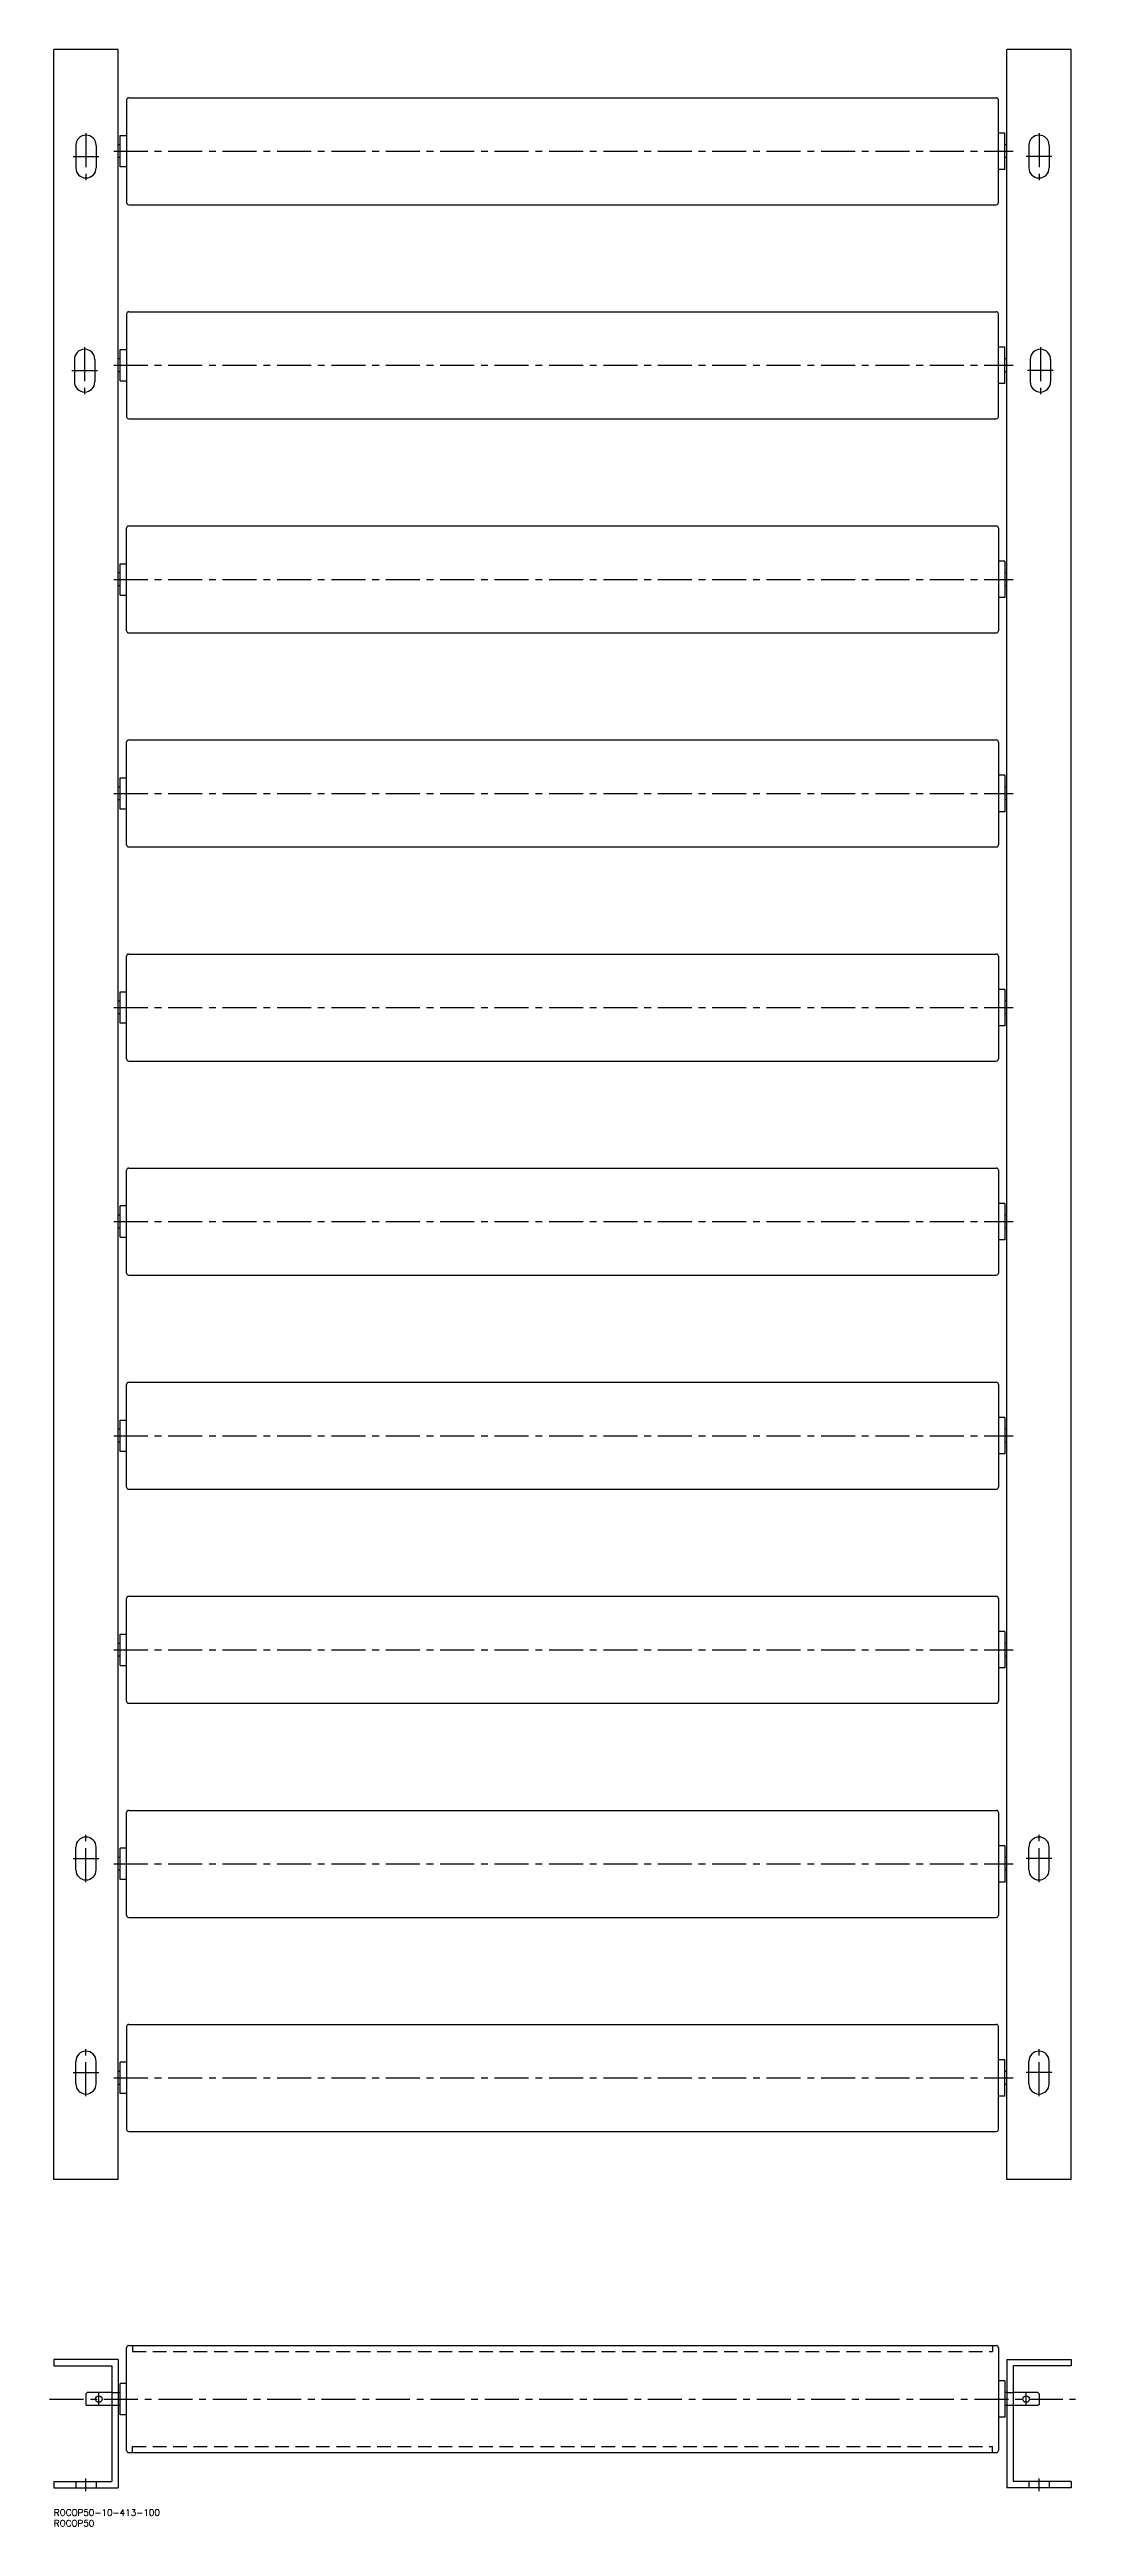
# Model space of a CAD drawing. Extents: x -2 to 477, y -8 to 1149.
import ezdxf

# ---------------------------------------------------------------- set-up
doc = ezdxf.new("R2010")
doc.units = 0
doc.header["$LTSCALE"] = 0.5
doc.linetypes.add('CENTER', pattern=[50.8, 31.75, -6.35, 6.35, -6.35])
doc.linetypes.add('DASHED', pattern=[19.05, 12.7, -6.35])
for name, color, linetype in [('MSM_CENTER', 1, 'CENTER'), ('MSM_CONTINUOUS', 7, 'CONTINUOUS'), ('MSM_DASHED', 4, 'DASHED'), ('MSM_PART_NUMBER', 7, 'CONTINUOUS')]:
    doc.layers.add(name, color=color, linetype=linetype)
doc.styles.get("Standard").update_dxf_attribs({"font": 'txt.shx', "height": 3, "bigfont": 'bigfont.shx'})

# ---------------------------------------------------------------- blocks, each defined once
blk = doc.blocks.new('*U6')
at = {"layer": 'MSM_PART_NUMBER'}
blk.add_text('ROCOP50-10-413-100', height=3, dxfattribs=at).set_placement((0, -3))
blk = doc.blocks.new('*U7')
at = {"layer": 'MSM_PART_NUMBER'}
blk.add_text('ROCOP50', height=3, dxfattribs=at).set_placement((0, -8))

msp = doc.modelspace()

# ---------------------------------------------------------------- linework, layer by layer
at = {"layer": 'MSM_CENTER'}
for p, q in [((15, 1110), (15, 1088)), ((28, 1101.5), (447.875, 1101.5)), ((460, 1110), (460, 1088)), ((9.05, 1099), (20.95, 1099)), ((465.95, 1099), (454.05, 1099)), ((14.375, 1010), (14.375, 988)), ((460.625, 1010), (460.625, 988)), ((8.425, 999), (20.325, 999)), ((28, 1001.5), (447.875, 1001.5)), ((466.575, 999), (454.675, 999)), ((28, 901.5), (447.875, 901.5)), ((28, 801.5), (447.875, 801.5)), ((28, 701.5), (447.875, 701.5)), ((28, 601.5), (447.875, 601.5)), ((28, 501.5), (447.875, 501.5)), ((28, 401.5), (447.875, 401.5)), ((15, 293), (15, 315)), ((460, 293), (460, 315)), ((9.05, 304), (20.95, 304)), ((28, 301.5), (447.875, 301.5)), ((465.95, 304), (454.05, 304)), ((15, 193), (15, 215)), ((460, 193), (460, 215)), ((9.05, 204), (20.95, 204)), ((28, 201.5), (447.875, 201.5)), ((465.95, 204), (454.05, 204)), ((-2, 51.5), (477, 51.5)), ((21, 48.55), (21, 54.45)), ((454, 48.55), (454, 54.45)), ((15, 8.55), (15, 14.45)), ((460, 8.55), (460, 14.45))]:
    msp.add_line(p, q, dxfattribs=at)
at = {"layer": 'MSM_CONTINUOUS'}
for p, q in [((0, 154), (0, 1149)), ((30, 1149), (0, 1149)), ((30, 154), (30, 1149)), ((445, 154), (445, 1149)), ((475, 1149), (445, 1149)), ((475, 154), (475, 1149)), ((34, 1125.5), (34, 1077.5)), ((35, 1126.5), (440, 1126.5)), ((441, 1077.5), (441, 1125.5)), ((10.25, 1104.25), (10.25, 1093.75)), ((19.75, 1104.25), (19.75, 1093.75)), ((31, 1104.5), (30, 1104.5)), ((31, 1094.18), (31, 1108.82)), ((31, 1108.82), (34, 1108.82)), ((444, 1110), (441, 1110)), ((444, 1093), (444, 1110)), ((445, 1104.5), (444, 1104.5)), ((455.25, 1104.25), (455.25, 1093.75)), ((464.75, 1104.25), (464.75, 1093.75)), ((31, 1098.5), (30, 1098.5)), ((34, 1094.18), (31, 1094.18)), ((444, 1093), (441, 1093)), ((445, 1098.5), (444, 1098.5)), ((35, 1076.5), (440, 1076.5)), ((34, 1025.5), (34, 977.5)), ((35, 1026.5), (440, 1026.5)), ((441, 977.5), (441, 1025.5)), ((31, 994.18), (31, 1008.82)), ((31, 1008.82), (34, 1008.82)), ((444, 1010), (441, 1010)), ((444, 993), (444, 1010)), ((9.625, 1004.25), (9.625, 993.75)), ((19.125, 1004.25), (19.125, 993.75)), ((31, 1004.5), (30, 1004.5)), ((31, 998.5), (30, 998.5)), ((445, 1004.5), (444, 1004.5)), ((445, 998.5), (444, 998.5)), ((455.875, 1004.25), (455.875, 993.75)), ((465.375, 1004.25), (465.375, 993.75)), ((31, 994.18), (34, 994.18)), ((444, 993), (441, 993)), ((35, 976.5), (440, 976.5)), ((35, 926.5), (440, 926.5)), ((34, 877.5), (34, 925.5)), ((441, 925.5), (441, 877.5)), ((31, 904.5), (30, 904.5)), ((31, 908.82), (34, 908.82)), ((31, 894.18), (31, 908.82)), ((444, 910), (441, 910)), ((444, 910), (444, 893)), ((445, 904.5), (444, 904.5)), ((31, 898.5), (30, 898.5)), ((31, 894.18), (34, 894.18)), ((444, 893), (441, 893)), ((445, 898.5), (444, 898.5)), ((35, 876.5), (440, 876.5)), ((34, 777.5), (34, 825.5)), ((35, 826.5), (440, 826.5)), ((441, 825.5), (441, 777.5)), ((444, 810), (441, 810)), ((444, 810), (444, 793)), ((31, 804.5), (30, 804.5)), ((31, 798.5), (30, 798.5)), ((31, 794.18), (31, 808.82)), ((31, 808.82), (34, 808.82)), ((445, 804.5), (444, 804.5)), ((445, 798.5), (444, 798.5)), ((34, 794.18), (31, 794.18)), ((444, 793), (441, 793)), ((35, 776.5), (440, 776.5)), ((34, 677.5), (34, 725.5)), ((35, 726.5), (440, 726.5)), ((441, 725.5), (441, 677.5)), ((31, 708.82), (34, 708.82)), ((31, 694.18), (31, 708.82)), ((444, 710), (441, 710)), ((444, 710), (444, 693)), ((31, 704.5), (30, 704.5)), ((31, 698.5), (30, 698.5)), ((445, 704.5), (444, 704.5)), ((445, 698.5), (444, 698.5)), ((34, 694.18), (31, 694.18)), ((444, 693), (441, 693)), ((35, 676.5), (440, 676.5)), ((34, 577.5), (34, 625.5)), ((35, 626.5), (440, 626.5)), ((441, 625.5), (441, 577.5)), ((31, 604.5), (30, 604.5)), ((31, 594.18), (31, 608.82)), ((34, 608.82), (31, 608.82)), ((444, 610), (441, 610)), ((444, 610), (444, 593)), ((445, 604.5), (444, 604.5)), ((31, 598.5), (30, 598.5)), ((31, 594.18), (34, 594.18)), ((444, 593), (441, 593)), ((445, 598.5), (444, 598.5)), ((35, 576.5), (440, 576.5)), ((34, 477.5), (34, 525.5)), ((35, 526.5), (440, 526.5)), ((441, 525.5), (441, 477.5)), ((444, 510), (441, 510)), ((444, 510), (444, 493)), ((31, 504.5), (30, 504.5)), ((31, 498.5), (30, 498.5)), ((31, 494.18), (31, 508.82)), ((31, 508.82), (34, 508.82)), ((445, 504.5), (444, 504.5)), ((445, 498.5), (444, 498.5)), ((34, 494.18), (31, 494.18)), ((444, 493), (441, 493)), ((35, 476.5), (440, 476.5)), ((34, 377.5), (34, 425.5)), ((35, 426.5), (440, 426.5)), ((441, 425.5), (441, 377.5)), ((31, 394.18), (31, 408.82)), ((31, 408.82), (34, 408.82)), ((444, 410), (441, 410)), ((444, 410), (444, 393)), ((31, 404.5), (30, 404.5)), ((31, 398.5), (30, 398.5)), ((31, 394.18), (34, 394.18)), ((445, 404.5), (444, 404.5)), ((445, 398.5), (444, 398.5)), ((444, 393), (441, 393)), ((35, 376.5), (440, 376.5)), ((34, 277.5), (34, 325.5)), ((35, 326.5), (440, 326.5)), ((441, 325.5), (441, 277.5)), ((10.25, 298.75), (10.25, 309.25)), ((19.75, 298.75), (19.75, 309.25)), ((31, 304.5), (30, 304.5)), ((34, 308.82), (31, 308.82)), ((31, 294.18), (31, 308.82)), ((444, 310), (441, 310)), ((444, 310), (444, 293)), ((445, 304.5), (444, 304.5)), ((455.25, 298.75), (455.25, 309.25)), ((464.75, 298.75), (464.75, 309.25)), ((31, 298.5), (30, 298.5)), ((34, 294.18), (31, 294.18)), ((444, 293), (441, 293)), ((445, 298.5), (444, 298.5)), ((35, 276.5), (440, 276.5)), ((34, 225.5), (34, 177.5)), ((35, 226.5), (440, 226.5)), ((441, 177.5), (441, 225.5)), ((10.25, 198.75), (10.25, 209.25)), ((19.75, 198.75), (19.75, 209.25)), ((31, 194.18), (31, 208.82)), ((34, 208.82), (31, 208.82)), ((444, 210), (441, 210)), ((444, 193), (444, 210)), ((455.25, 198.75), (455.25, 209.25)), ((464.75, 198.75), (464.75, 209.25)), ((31, 204.5), (30, 204.5)), ((31, 198.5), (30, 198.5)), ((445, 204.5), (444, 204.5)), ((445, 198.5), (444, 198.5)), ((34, 194.18), (31, 194.18)), ((444, 193), (441, 193)), ((35, 176.5), (440, 176.5)), ((30, 154), (0, 154)), ((475, 154), (445, 154)), ((30, 70), (0, 70)), ((0, 70), (0, 67)), ((30, 70), (30, 10)), ((34, 27.5), (34, 75.5)), ((35, 76.5), (440, 76.5)), ((441, 75.5), (441, 27.5)), ((445, 70), (445, 10)), ((445, 70), (475, 70)), ((475, 70), (475, 67)), ((0, 67), (27, 67)), ((27, 67), (27, 13)), ((31, 44.18), (31, 58.82)), ((34, 58.82), (31, 58.82)), ((444, 60), (441, 60)), ((444, 60), (444, 43)), ((475, 67), (448, 67)), ((448, 67), (448, 13)), ((15, 54), (15.5, 54.5)), ((15, 54), (15, 49)), ((15, 49), (15.5, 48.5)), ((27, 54.5), (15.5, 54.5)), ((27, 48.5), (15.5, 48.5)), ((31, 54.5), (30, 54.5)), ((31, 48.5), (30, 48.5)), ((445, 54.5), (444, 54.5)), ((445, 48.5), (444, 48.5)), ((459.5, 54.5), (448, 54.5)), ((459.5, 48.5), (448, 48.5)), ((459.5, 54.5), (460, 54)), ((460, 49), (459.5, 48.5)), ((460, 54), (460, 49)), ((34, 44.18), (31, 44.18)), ((444, 43), (441, 43)), ((35, 26.5), (440, 26.5)), ((0, 13), (27, 13)), ((0, 13), (0, 10)), ((475, 13), (448, 13)), ((475, 13), (475, 10)), ((0, 10), (30, 10)), ((475, 10), (445, 10))]:
    msp.add_line(p, q, dxfattribs=at)
for centre in [(21, 51.5), (454, 51.5)]:
    msp.add_circle(centre, 1.5, dxfattribs=at)
for centre, radius, start, end in [((35, 1125.5), 1, 90, 180), ((440, 1125.5), 1, 0, 90), ((15, 1104.25), 4.75, 0, 180), ((460, 1104.25), 4.75, 0, 180), ((15, 1093.75), 4.75, 180, 0), ((460, 1093.75), 4.75, 180, 0), ((35, 1077.5), 1, 180, 270), ((440, 1077.5), 1, 270, 0), ((35, 1025.5), 1, 90, 180), ((440, 1025.5), 1, 0, 90), ((14.375, 1004.25), 4.75, 0, 180), ((460.625, 1004.25), 4.75, 0, 180), ((14.375, 993.75), 4.75, 180, 0), ((460.625, 993.75), 4.75, 180, 0), ((35, 977.5), 1, 180, 270), ((440, 977.5), 1, 270, 0), ((35, 925.5), 1, 90, 180), ((440, 925.5), 1, 0, 90), ((35, 877.5), 1, 180, 270), ((440, 877.5), 1, 270, 0), ((35, 825.5), 1, 90, 180), ((440, 825.5), 1, 0, 90), ((35, 777.5), 1, 180, 270), ((440, 777.5), 1, 270, 0), ((35, 725.5), 1, 90, 180), ((440, 725.5), 1, 0, 90), ((35, 677.5), 1, 180, 270), ((440, 677.5), 1, 270, 0), ((35, 625.5), 1, 90, 180), ((440, 625.5), 1, 0, 90), ((35, 577.5), 1, 180, 270), ((440, 577.5), 1, 270, 0), ((35, 525.5), 1, 90, 180), ((440, 525.5), 1, 0, 90), ((35, 477.5), 1, 180, 270), ((440, 477.5), 1, 270, 0), ((35, 425.5), 1, 90, 180), ((440, 425.5), 1, 0, 90), ((35, 377.5), 1, 180, 270), ((440, 377.5), 1, 270, 0), ((35, 325.5), 1, 90, 180), ((440, 325.5), 1, 0, 90), ((15, 309.25), 4.75, 0, 180), ((460, 309.25), 4.75, 0, 180), ((15, 298.75), 4.75, 180, 0), ((460, 298.75), 4.75, 180, 0), ((35, 277.5), 1, 180, 270), ((440, 277.5), 1, 270, 0), ((35, 225.5), 1, 90, 180), ((440, 225.5), 1, 0, 90), ((15, 209.25), 4.75, 0, 180), ((460, 209.25), 4.75, 0, 180), ((15, 198.75), 4.75, 180, 0), ((460, 198.75), 4.75, 180, 0), ((35, 177.5), 1, 180, 270), ((440, 177.5), 1, 270, 0), ((35, 75.5), 1, 90, 180), ((440, 75.5), 1, 0, 90), ((35, 27.5), 1, 180, 270), ((440, 27.5), 1, 270, 0)]:
    msp.add_arc(centre, radius, start, end, dxfattribs=at)
at = {"layer": 'MSM_DASHED'}
for p, q in [((36.7, 76.5), (36.7, 73.7)), ((36.7, 73.7), (438.3, 73.7)), ((438.3, 76.5), (438.3, 73.7)), ((27, 54.5), (30, 54.5)), ((30, 48.5), (27, 48.5)), ((445, 54.5), (448, 54.5)), ((448, 48.5), (445, 48.5)), ((36.7, 29.3), (438.3, 29.3)), ((36.7, 26.5), (36.7, 29.3)), ((438.3, 26.5), (438.3, 29.3)), ((10.25, 13), (10.25, 10)), ((19.75, 13), (19.75, 10)), ((455.25, 13), (455.25, 10)), ((464.75, 13), (464.75, 10))]:
    msp.add_line(p, q, dxfattribs=at)

# ---------------------------------------------------------------- block references
at = {"layer": 'MSM_CONTINUOUS'}
for name in ['*U6', '*U7']:
    msp.add_blockref(name, (0, 0), dxfattribs=at)

doc.saveas('drawing.dxf')
